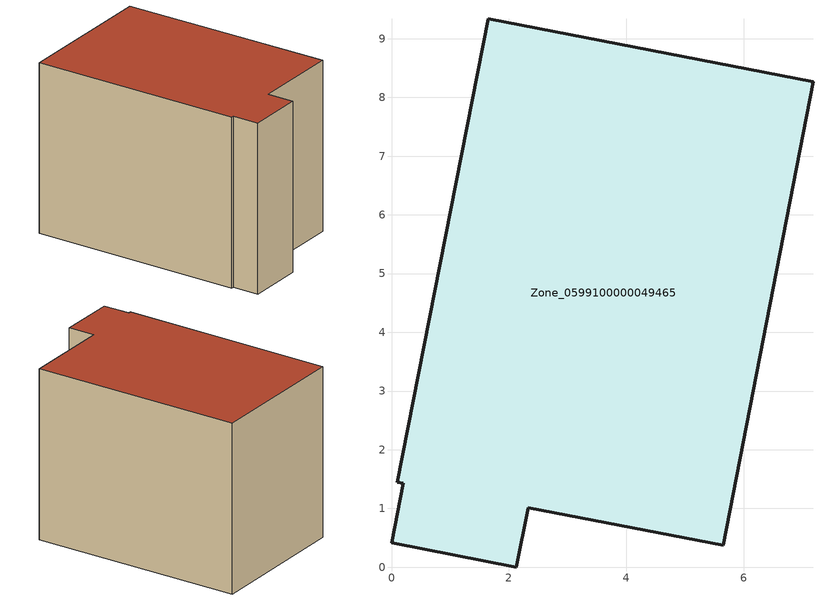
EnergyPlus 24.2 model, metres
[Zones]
Zone_0599100000049465
 floor ground (C_G): 2.33,1.01 2.13,0 0,0.42 0.2,1.43 0.1,1.45 1.65,9.34 7.18,8.27 5.65,0.37 z0
 wall outside (C_F): 2.13,0 2.33,1.01 5.65,0.37 7.18,8.27 1.65,9.34 0.1,1.45 0.2,1.43 0,0.42 2.13,0 z0:6.52
 roof outside (C_R): 2.33,1.01 5.65,0.37 7.18,8.27 1.65,9.34 0.1,1.45 0.2,1.43 0,0.42 2.13,0 z6.52
[BUILDING]
Pand.0599100000049465: North Axis=0; Terrain=City; Loads Convergence Tolerance Value=0.04; Temperature Convergence Tolerance Value=0.4; Solar Distribution=FullExterior; Maximum Number of Warmup Days=25; Minimum Number of Warmup Days=1
[Site:Location]
Rotterdam.The.Hague.AP_ZH_NLD Design_Conditions: Latitude=51.96; Longitude=4.45; Time Zone=1; Elevation=-4.5
[SITE:GROUNDTEMPERATURE:BUILDINGSURFACE]
18, 18, 18, 18, 18, 18, 18, 18, 18, 18, 18, 18
[MATERIAL] Thermal Absorptance=0.9; Solar Absorptance=0.7; Visible Absorptance=0.7
Name | Roughness | Thickness | Conductivity | Density | Specific Heat
G.TI.1946-1964 | MediumSmooth | 0.15 | 1 | 540 | 1210
F.TI.1946-1964 | Rough | 0.3 | 0.857143 | 1920 | 840
R.TI.1946-1964 | MediumRough | 0.2 | 0.277778 | 1500 | 1000
[CONSTRUCTION]
C_G: G.TI.1946-1964
C_F: F.TI.1946-1964
C_R: R.TI.1946-1964
[ZONE]
Zone_0599100000049465: Type=1; Multiplier=1; Ceiling Height=Autocalculate; Volume=Autocalculate; Floor Area=autocalculate; Part of Total Floor Area=Yes
[ZONEINFILTRATION:DESIGNFLOWRATE]
Infil_Zone_0599100000049465: Zone or ZoneList or Space or SpaceList=Zone_0599100000049465; Schedule=AlwaysOn; Design Flow Rate Calculation Method=Flow/Area; Flow Rate per Floor Area=0.003; Constant Term Coefficient=1; Temperature Term Coefficient=0; Velocity Term Coefficient=0; Velocity Squared Term Coefficient=0
[HVACTEMPLATE:ZONE:IDEALLOADSAIRSYSTEM]
Zone_0599100000049465: Maximum Heating Supply Air Temperature=50; Minimum Cooling Supply Air Temperature=13; Maximum Heating Supply Air Humidity Ratio=0.0156; Minimum Cooling Supply Air Humidity Ratio=0.0077; Heating Limit=NoLimit; Cooling Limit=NoLimit; Dehumidification Control Type=ConstantSensibleHeatRatio; Cooling Sensible Heat Ratio=0.7; Dehumidification Setpoint=60; Humidification Control Type=None; Humidification Setpoint=30; Outdoor Air Method=None; Outdoor Air Flow Rate per Person=0.00944; Outdoor Air Flow Rate per Zone Floor Area=0; Outdoor Air Flow Rate per Zone=0; Demand Controlled Ventilation Type=None; Outdoor Air Economizer Type=NoEconomizer; Heat Recovery Type=None; Sensible Heat Recovery Effectiveness=0.7; Latent Heat Recovery Effectiveness=0.65
[ZONECONTROL:THERMOSTAT]
ThermostatControl_Zone_0599100000049465: Zone or ZoneList=Zone_0599100000049465; Control Type Schedule=DualSetpointControlType; Control 1=Thermostat_Zone_0599100000049465; Temperature Difference Between Cutout And Setpoint=0
[THERMOSTATSETPOINT:DUALSETPOINT]
Thermostat_Zone_0599100000049465: Heating Setpoint Temperature Schedule=HeatingSetpoint_Zone_0599100000049465; Cooling Setpoint Temperature Schedule=CoolingSetpoint_Zone_0599100000049465
[SCHEDULE:COMPACT]
HeatingSetpoint_Zone_0599100000049465: Through: 12/31, For: AllDays, Until: 24:00, 21
CoolingSetpoint_Zone_0599100000049465: Through: 12/31, For: AllDays, Until: 24:00, 24
DualSetpointControlType: Through: 12/31, For: AllDays, Until: 24:00, 4
AlwaysOn: Through: 12/31, For: AllDays, Until: 24:00, 1
